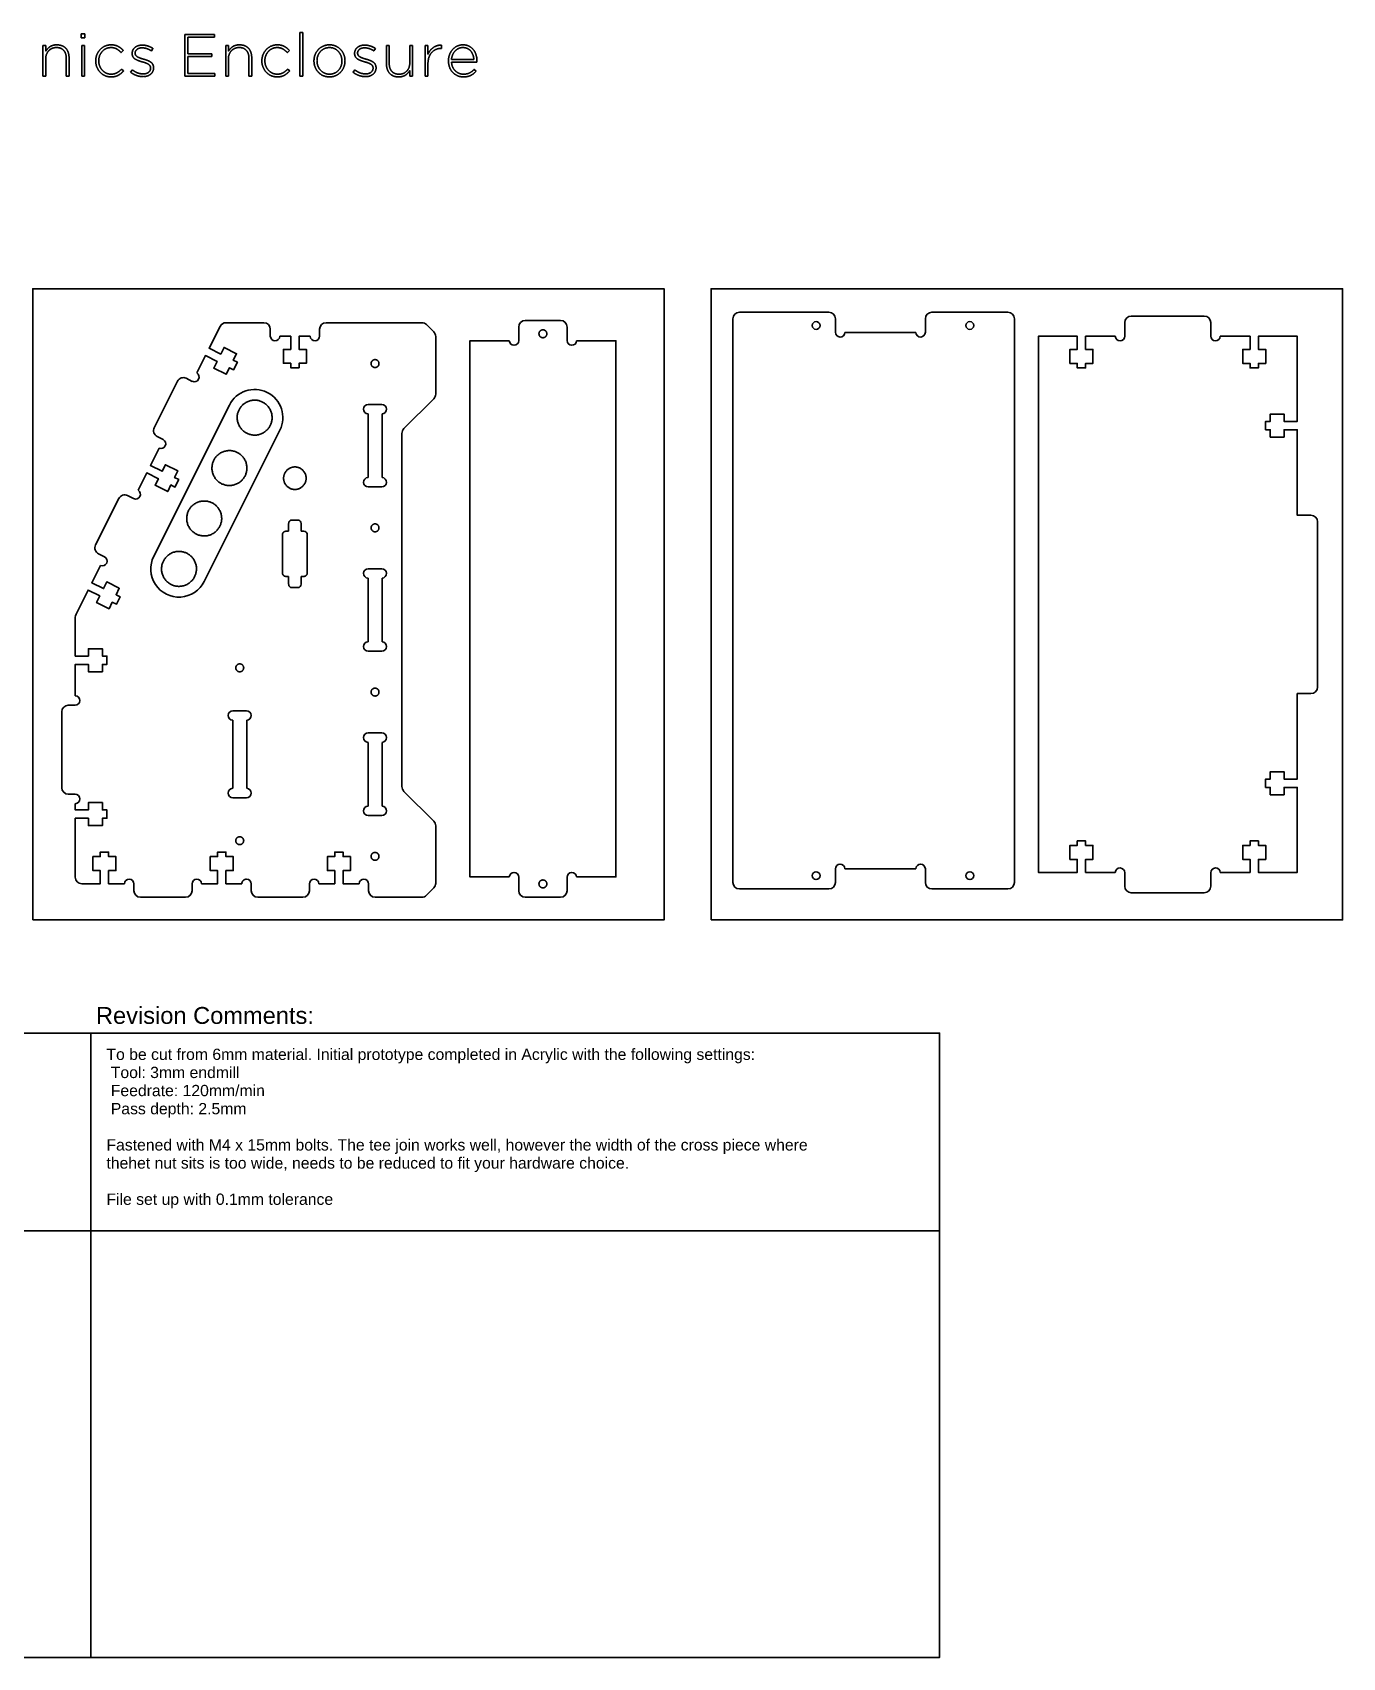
# Model space of a CAD drawing. Header units: millimetres. Extents: x -7 to 1784, y -327 to 394.
# Drawn here: x 301 to 882, y -327 to 394 of the extents above; entities that cross this region are included whole.
import ezdxf

# ---------------------------------------------------------------- set-up
doc = ezdxf.new("R2010")
doc.units = ezdxf.units.MM
doc.header["$MEASUREMENT"] = 0
for name, color, linetype, true_color in [('Attribution', 18, 'Continuous', 0x000000), ('Material', 18, 'Continuous', 0x000000), ('Pocket inside 3mm deep', 5, 'Continuous', 0x0000ff), ('Profile inside 6mm deep', 192, 'Continuous', 0x7d26cd), ('Profile outside 6mm deep', 12, 'Continuous', 0xc80000)]:
    doc.layers.add(name, color=color, linetype=linetype, true_color=true_color)

msp = doc.modelspace()

# ---------------------------------------------------------------- linework, layer by layer
at = {"layer": 'Attribution'}
for p, q in [((322.24, 393.03), (322.24, 391.3)), ((323.84, 393.03), (322.24, 393.03)), ((322.24, 391.3), (323.84, 391.3)), ((323.84, 391.3), (323.84, 393.03)), ((368.2, 392.78), (368.2, 374.28)), ((381.38, 392.78), (368.2, 392.78)), ((369.56, 391.55), (381.38, 391.55)), ((369.56, 384.21), (369.56, 391.55)), ((381.38, 391.55), (381.38, 392.78)), ((419.27, 393.63), (419.27, 374.28)), ((420.49, 393.63), (419.27, 393.63)), ((420.49, 374.28), (420.49, 393.63)), ((305.34, 387.81), (305.34, 374.28)), ((306.57, 387.81), (305.34, 387.81)), ((306.57, 385.32), (306.57, 387.81)), ((306.57, 374.28), (306.57, 382.13)), ((315.65, 382.34), (315.65, 374.28)), ((316.88, 374.28), (316.88, 382.58)), ((322.49, 387.81), (322.49, 374.28)), ((323.71, 387.81), (322.49, 387.81)), ((323.71, 374.28), (323.71, 387.81)), ((340.01, 384.71), (340.94, 385.67)), ((344.86, 384.32), (344.86, 384.27)), ((346.19, 384.43), (346.19, 384.48)), ((353.4, 385.49), (354.1, 386.57)), ((380.18, 384.21), (369.56, 384.21)), ((369.56, 382.98), (380.18, 382.98)), ((369.56, 375.51), (369.56, 382.98)), ((380.18, 382.98), (380.18, 384.21)), ((386.34, 387.81), (386.34, 374.28)), ((387.57, 387.81), (386.34, 387.81)), ((387.57, 385.32), (387.57, 387.81)), ((387.57, 374.28), (387.57, 382.13)), ((396.65, 382.34), (396.65, 374.28)), ((397.88, 374.28), (397.88, 382.58)), ((413.69, 384.71), (414.61, 385.67)), ((443.5, 384.32), (443.5, 384.27)), ((444.83, 384.43), (444.83, 384.48)), ((452.05, 385.49), (452.74, 386.57)), ((457.65, 387.81), (457.65, 379.51)), ((458.88, 387.81), (457.65, 387.81)), ((458.88, 379.75), (458.88, 387.81)), ((467.97, 387.81), (467.97, 379.98)), ((469.19, 387.81), (467.97, 387.81)), ((469.19, 374.28), (469.19, 387.81)), ((474.8, 387.81), (474.8, 374.28)), ((476.03, 387.81), (474.8, 387.81)), ((476.03, 383.97), (476.03, 387.81)), ((481.88, 386.59), (482.02, 386.59)), ((482.02, 386.59), (482.02, 388.04)), ((328.7, 381.04), (328.7, 380.99)), ((330.05, 381.04), (330.05, 381.1)), ((341.05, 376.6), (340.15, 377.41)), ((344.97, 377.03), (344.2, 376)), ((353.06, 377.87), (353.06, 377.82)), ((354.39, 377.98), (354.39, 378.03)), ((381.51, 375.51), (369.56, 375.51)), ((381.51, 374.28), (381.51, 375.51)), ((402.37, 381.04), (402.37, 380.99)), ((403.72, 381.04), (403.72, 381.1)), ((414.72, 376.6), (413.82, 377.41)), ((425.48, 381.04), (425.48, 380.99)), ((426.83, 381.04), (426.83, 381.1)), ((437.9, 381.04), (437.9, 380.99)), ((439.25, 381.04), (439.25, 381.1)), ((443.61, 377.03), (442.84, 376)), ((451.7, 377.87), (451.7, 377.82)), ((453.03, 377.98), (453.03, 378.03)), ((467.97, 376.77), (467.97, 374.28)), ((476.03, 374.28), (476.03, 379.83)), ((485.11, 381.02), (485.11, 380.97)), ((496.42, 381.6), (486.46, 381.6)), ((486.46, 380.49), (497.74, 380.49)), ((497.38, 376.47), (496.52, 377.27)), ((305.34, 374.28), (306.57, 374.28)), ((315.65, 374.28), (316.88, 374.28)), ((322.49, 374.28), (323.71, 374.28)), ((368.2, 374.28), (381.51, 374.28)), ((386.34, 374.28), (387.57, 374.28)), ((396.65, 374.28), (397.88, 374.28)), ((419.27, 374.28), (420.49, 374.28)), ((467.97, 374.28), (469.19, 374.28)), ((474.8, 374.28), (476.03, 374.28)), ((702.89, -137.86), (18.41, -137.86))]:
    msp.add_line(p, q, dxfattribs=at)
for points in [[(177.16, -327.11), (326.54, -327.11), (326.54, -50.15), (177.16, -50.15), (177.16, -327.11)], [(326.54, -327.11), (702.89, -327.11), (702.89, -50.15), (326.54, -50.15), (326.54, -327.11)]]:
    msp.add_lwpolyline(points, dxfattribs=at)
for points in [[(308.44, 387.34), (307.24, 386.54), (306.57, 385.32)], [(306.57, 382.13), (306.61, 384.28), (307.94, 385.6)], [(307.94, 385.6), (309.26, 386.93), (311.31, 386.97)], [(311.5, 388.17), (309.64, 388.14), (308.44, 387.34)], [(311.31, 386.97), (313.39, 386.94), (314.52, 385.7)], [(315.49, 386.59), (314.1, 388.12), (311.5, 388.17)], [(314.52, 385.7), (315.64, 384.46), (315.65, 382.34)], [(316.88, 382.58), (316.87, 385.06), (315.49, 386.59)], [(330.67, 386.05), (328.76, 384), (328.7, 381.04)], [(330.05, 381.1), (330.1, 383.61), (331.63, 385.25)], [(335.54, 388.18), (332.57, 388.09), (330.67, 386.05)], [(331.63, 385.25), (333.15, 386.9), (335.51, 386.96)], [(335.51, 386.96), (337, 386.93), (338.08, 386.29)], [(338.72, 387.43), (337.42, 388.15), (335.54, 388.18)], [(338.08, 386.29), (339.16, 385.64), (340.01, 384.71)], [(340.94, 385.67), (340.01, 386.71), (338.72, 387.43)], [(346.1, 387), (344.89, 385.98), (344.86, 384.32)], [(344.86, 384.27), (344.94, 382.52), (346.35, 381.76)], [(349.31, 388.05), (347.31, 388.02), (346.1, 387)], [(346.19, 384.48), (346.21, 385.51), (347.03, 386.16)], [(347.34, 382.76), (346.24, 383.33), (346.19, 384.43)], [(347.03, 386.16), (347.85, 386.81), (349.25, 386.83)], [(349.94, 381.81), (348.44, 382.2), (347.34, 382.76)], [(349.25, 386.83), (350.33, 386.83), (351.4, 386.47)], [(351.8, 387.65), (350.54, 388.04), (349.31, 388.05)], [(351.4, 386.47), (352.46, 386.11), (353.4, 385.49)], [(354.1, 386.57), (353.06, 387.25), (351.8, 387.65)], [(389.44, 387.34), (388.24, 386.54), (387.57, 385.32)], [(387.57, 382.13), (387.62, 384.28), (388.94, 385.6)], [(388.94, 385.6), (390.26, 386.93), (392.31, 386.97)], [(392.5, 388.17), (390.64, 388.14), (389.44, 387.34)], [(392.31, 386.97), (394.4, 386.94), (395.52, 385.7)], [(396.49, 386.59), (395.11, 388.12), (392.5, 388.17)], [(395.52, 385.7), (396.64, 384.46), (396.65, 382.34)], [(397.88, 382.58), (397.87, 385.06), (396.49, 386.59)], [(404.34, 386.05), (402.43, 384), (402.37, 381.04)], [(403.72, 381.1), (403.77, 383.61), (405.3, 385.25)], [(409.21, 388.18), (406.24, 388.09), (404.34, 386.05)], [(405.3, 385.25), (406.82, 386.9), (409.18, 386.96)], [(409.18, 386.96), (410.67, 386.93), (411.75, 386.29)], [(412.39, 387.43), (411.1, 388.15), (409.21, 388.18)], [(411.75, 386.29), (412.83, 385.64), (413.69, 384.71)], [(414.61, 385.67), (413.68, 386.71), (412.39, 387.43)], [(427.42, 386.05), (425.53, 384), (425.48, 381.04)], [(426.83, 381.1), (426.87, 383.57), (428.38, 385.23)], [(432.39, 388.18), (429.32, 388.09), (427.42, 386.05)], [(428.38, 385.23), (429.89, 386.89), (432.34, 386.96)], [(432.34, 386.96), (434.74, 386.9), (436.29, 385.24)], [(437.32, 386.07), (435.44, 388.09), (432.39, 388.18)], [(436.29, 385.24), (437.85, 383.57), (437.9, 381.04)], [(439.25, 381.1), (439.2, 384.05), (437.32, 386.07)], [(444.75, 387), (443.54, 385.98), (443.5, 384.32)], [(443.5, 384.27), (443.59, 382.52), (445, 381.76)], [(447.95, 388.05), (445.95, 388.02), (444.75, 387)], [(444.83, 384.48), (444.85, 385.51), (445.67, 386.16)], [(445.98, 382.76), (444.88, 383.33), (444.83, 384.43)], [(445.67, 386.16), (446.49, 386.81), (447.9, 386.83)], [(448.58, 381.81), (447.08, 382.2), (445.98, 382.76)], [(447.9, 386.83), (448.98, 386.83), (450.04, 386.47)], [(450.44, 387.65), (449.18, 388.04), (447.95, 388.05)], [(450.04, 386.47), (451.11, 386.11), (452.05, 385.49)], [(452.74, 386.57), (451.7, 387.25), (450.44, 387.65)], [(478.41, 386.95), (476.84, 385.82), (476.03, 383.97)], [(476.03, 379.83), (476.1, 383.14), (477.78, 384.86)], [(477.78, 384.86), (479.46, 386.58), (481.88, 386.59)], [(482.02, 388.04), (479.98, 388.09), (478.41, 386.95)], [(486.95, 386.08), (485.17, 384.07), (485.11, 381.02)], [(486.46, 381.6), (486.68, 383.94), (488.06, 385.43)], [(491.56, 388.17), (488.73, 388.09), (486.95, 386.08)], [(488.06, 385.43), (489.43, 386.92), (491.51, 386.97)], [(491.51, 386.97), (493.86, 386.89), (495.07, 385.33)], [(496.1, 386.1), (494.47, 388.1), (491.56, 388.17)], [(495.07, 385.33), (496.28, 383.76), (496.42, 381.6)], [(497.77, 380.99), (497.74, 384.1), (496.1, 386.1)], [(328.7, 380.99), (328.76, 378.04), (330.66, 376.02)], [(331.67, 376.85), (330.11, 378.52), (330.05, 381.04)], [(330.66, 376.02), (332.55, 374), (335.54, 373.91)], [(335.61, 375.13), (333.23, 375.19), (331.67, 376.85)], [(338.17, 375.79), (337.04, 375.15), (335.61, 375.13)], [(340.15, 377.41), (339.29, 376.42), (338.17, 375.79)], [(338.71, 374.67), (340.03, 375.4), (341.05, 376.6)], [(344.2, 376), (345.3, 375.11), (346.77, 374.58)], [(347.3, 375.72), (346.08, 376.17), (344.97, 377.03)], [(346.35, 381.76), (347.76, 380.99), (349.49, 380.57)], [(349.81, 375.26), (348.52, 375.26), (347.3, 375.72)], [(349.49, 380.57), (350.95, 380.2), (351.98, 379.62)], [(349.73, 374.04), (351.72, 374.06), (353.03, 375.11)], [(352.12, 375.95), (351.21, 375.27), (349.81, 375.26)], [(352.98, 380.59), (351.64, 381.4), (349.94, 381.81)], [(351.98, 379.62), (353.01, 379.03), (353.06, 377.87)], [(353.06, 377.82), (353.03, 376.64), (352.12, 375.95)], [(354.39, 378.03), (354.31, 379.77), (352.98, 380.59)], [(353.03, 375.11), (354.34, 376.15), (354.39, 377.98)], [(402.37, 380.99), (402.43, 378.04), (404.33, 376.02)], [(405.34, 376.85), (403.78, 378.52), (403.72, 381.04)], [(404.33, 376.02), (406.22, 374), (409.21, 373.91)], [(409.29, 375.13), (406.9, 375.19), (405.34, 376.85)], [(411.84, 375.79), (410.71, 375.15), (409.29, 375.13)], [(413.82, 377.41), (412.97, 376.42), (411.84, 375.79)], [(412.38, 374.67), (413.7, 375.4), (414.72, 376.6)], [(425.48, 380.99), (425.53, 378.04), (427.41, 376.02)], [(428.44, 376.85), (426.88, 378.52), (426.83, 381.04)], [(427.41, 376.02), (429.28, 374), (432.34, 373.91)], [(432.39, 375.13), (429.99, 375.19), (428.44, 376.85)], [(432.34, 373.91), (435.41, 374), (437.3, 376.04)], [(436.35, 376.86), (434.84, 375.2), (432.39, 375.13)], [(437.9, 380.99), (437.86, 378.52), (436.35, 376.86)], [(437.3, 376.04), (439.2, 378.09), (439.25, 381.04)], [(442.84, 376), (443.94, 375.11), (445.41, 374.58)], [(445.94, 375.72), (444.73, 376.17), (443.61, 377.03)], [(445, 381.76), (446.41, 380.99), (448.13, 380.57)], [(448.45, 375.26), (447.16, 375.26), (445.94, 375.72)], [(448.13, 380.57), (449.59, 380.2), (450.62, 379.62)], [(448.37, 374.04), (450.36, 374.06), (451.67, 375.11)], [(450.76, 375.95), (449.85, 375.27), (448.45, 375.26)], [(451.62, 380.59), (450.28, 381.4), (448.58, 381.81)], [(450.62, 379.62), (451.66, 379.03), (451.7, 377.87)], [(451.7, 377.82), (451.67, 376.64), (450.76, 375.95)], [(453.03, 378.03), (452.96, 379.77), (451.62, 380.59)], [(451.67, 375.11), (452.98, 376.15), (453.03, 377.98)], [(457.65, 379.51), (457.67, 377.03), (459.05, 375.5)], [(460.02, 376.39), (458.89, 377.63), (458.88, 379.75)], [(459.05, 375.5), (460.43, 373.97), (463.03, 373.92)], [(463.22, 375.12), (461.14, 375.15), (460.02, 376.39)], [(466.6, 376.49), (465.28, 375.16), (463.22, 375.12)], [(466.09, 374.75), (467.29, 375.55), (467.97, 376.77)], [(467.97, 379.98), (467.92, 377.82), (466.6, 376.49)], [(485.11, 380.97), (485.19, 377.77), (487.09, 375.86)], [(488.23, 376.54), (486.7, 377.94), (486.46, 380.49)], [(487.09, 375.86), (489, 373.96), (491.77, 373.91)], [(491.83, 375.13), (489.75, 375.15), (488.23, 376.54)], [(494.55, 375.75), (493.41, 375.15), (491.83, 375.13)], [(496.52, 377.27), (495.69, 376.35), (494.55, 375.75)], [(495.06, 374.63), (496.4, 375.33), (497.38, 376.47)], [(497.74, 380.49), (497.76, 380.64), (497.76, 380.73)], [(497.76, 380.73), (497.77, 380.83), (497.77, 380.99)], [(335.54, 373.91), (337.39, 373.93), (338.71, 374.67)], [(346.77, 374.58), (348.23, 374.05), (349.73, 374.04)], [(409.21, 373.91), (411.06, 373.93), (412.38, 374.67)], [(445.41, 374.58), (446.88, 374.05), (448.37, 374.04)], [(463.03, 373.92), (464.89, 373.95), (466.09, 374.75)], [(491.77, 373.91), (493.72, 373.93), (495.06, 374.63)]]:
    msp.add_open_spline(points, degree=2, dxfattribs=at)
at = {"layer": 'Material'}
for points in [[(300.77, 0), (580.77, 0), (580.77, 280), (300.77, 280), (300.77, 0)], [(601.55, 0), (881.55, 0), (881.55, 280), (601.55, 280), (601.55, 0)]]:
    msp.add_lwpolyline(points, dxfattribs=at)
at = {"layer": 'Pocket inside 3mm deep'}
for p, q in [((388, 228.39), (354.46, 161.31)), ((376.82, 150.13), (410.36, 217.21))]:
    msp.add_line(p, q, dxfattribs=at)
for centre, start, end in [((399.18, 222.8), 333.43495, 153.43495), ((365.64, 155.72), 153.43495, 333.43495)]:
    msp.add_arc(centre, 12.5, start, end, dxfattribs=at)
at = {"layer": 'Profile inside 6mm deep'}
for p, q in [((449.47, 196.24), (449.47, 224.48)), ((449.57, 228.68), (455.57, 228.68)), ((455.67, 224.48), (455.67, 196.24)), ((455.57, 192.05), (449.57, 192.05)), ((414.27, 172.4), (414.27, 175.9)), ((415.77, 177.4), (418.27, 177.4)), ((419.77, 175.9), (419.77, 172.4)), ((411.52, 153.9), (411.52, 170.9)), ((413.02, 172.4), (414.27, 172.4)), ((419.77, 172.4), (421.02, 172.4)), ((422.52, 170.9), (422.52, 153.9)), ((414.27, 152.4), (413.02, 152.4)), ((414.27, 148.9), (414.27, 152.4)), ((419.77, 152.4), (419.77, 148.9)), ((421.02, 152.4), (419.77, 152.4)), ((449.47, 123.39), (449.47, 151.62)), ((449.57, 155.82), (455.57, 155.82)), ((455.67, 151.62), (455.67, 123.39)), ((418.27, 147.4), (415.77, 147.4)), ((455.57, 119.19), (449.57, 119.19)), ((389.47, 58.43), (389.47, 88.57)), ((389.57, 92.77), (395.57, 92.77)), ((395.67, 88.57), (395.67, 58.43)), ((449.57, 82.96), (455.57, 82.96)), ((449.47, 50.53), (449.47, 78.76)), ((455.67, 78.76), (455.67, 50.53)), ((395.57, 54.24), (389.57, 54.24)), ((455.57, 46.33), (449.57, 46.33))]:
    msp.add_line(p, q, dxfattribs=at)
for centre in [(648.15, 263.66), (716.32, 263.66), (648.15, 19.66), (716.32, 19.66)]:
    msp.add_circle(centre, 1.75, dxfattribs=at)
for centre, radius, start, end in [((449.57, 226.58), 2.1, 90, 267.2706), ((455.57, 226.58), 2.1, 272.7294, 90), ((449.57, 194.15), 2.1, 92.7294, 270), ((455.57, 194.15), 2.1, 270, 87.2706), ((418.27, 175.9), 1.5, 360, 90), ((421.02, 170.9), 1.5, 0, 90), ((449.57, 153.72), 2.1, 90, 267.2706), ((455.57, 153.72), 2.1, 272.7294, 90), ((418.27, 148.9), 1.5, 270, 0), ((449.57, 121.29), 2.1, 92.7294, 270), ((455.57, 121.29), 2.1, 270, 87.2706), ((389.57, 90.67), 2.1, 90, 267.2706), ((395.57, 90.67), 2.1, 272.7294, 90), ((449.57, 80.86), 2.1, 90, 267.2706), ((455.57, 80.86), 2.1, 272.7294, 90), ((389.57, 56.34), 2.1, 92.7294, 270), ((395.57, 56.34), 2.1, 270, 87.2706), ((449.57, 48.43), 2.1, 92.7294, 270), ((455.57, 48.43), 2.1, 270, 87.2706)]:
    msp.add_arc(centre, radius, start, end, dxfattribs=at)
for points, weights, knots in [([(527.01, 258.25), (528.76, 258.25), (528.76, 260), (528.76, 261.75), (527.01, 261.75), (525.26, 261.75), (525.26, 260), (525.26, 258.25), (527.01, 258.25)], [0.999999860338, 0.707106851018, 1, 0.707106781187, 1, 0.707106781187, 1, 0.707106851018, 0.999999860338], [-10.995574, -10.995574, -10.995574, -8.246681, -8.246681, -5.497787, -5.497787, -2.748893, -2.748893, 0, 0, 0]), ([(452.57, 248.54), (454.32, 248.54), (454.32, 246.79), (454.32, 245.04), (452.57, 245.04), (450.82, 245.04), (450.82, 246.79), (450.82, 248.54), (452.57, 248.54)], [1, 0.707106781187, 1, 0.707106781187, 1, 0.707106781187, 1, 0.707106851018, 0.999999860338], [-10.995574, -10.995574, -10.995574, -8.246681, -8.246681, -5.497787, -5.497787, -2.748893, -2.748893, 0, 0, 0]), ([(402.65, 229.74), (409.58, 226.27), (406.11, 219.34), (402.65, 212.41), (395.72, 215.87), (388.79, 219.34), (392.25, 226.27), (395.72, 233.2), (402.65, 229.74)], [0.999999860338, 0.707106851018, 1, 0.707106781187, 1, 0.707106781187, 1, 0.707106781187, 1], [-48.694686, -48.694686, -48.694686, -36.521017, -36.521017, -24.347345, -24.347345, -12.173672, -12.173672, 0, 0, 0]), ([(391.47, 207.38), (398.4, 203.91), (394.93, 196.98), (391.47, 190.05), (384.54, 193.51), (377.61, 196.98), (381.07, 203.91), (384.54, 210.84), (391.47, 207.38)], [0.999999860338, 0.707106851018, 1, 0.707106781187, 1, 0.707106781187, 1, 0.707106781187, 1], [-48.694686, -48.694686, -48.694686, -36.521017, -36.521017, -24.347345, -24.347345, -12.173672, -12.173672, 0, 0, 0]), ([(417.02, 200.94), (422.02, 200.94), (422.02, 195.94), (422.02, 190.94), (417.02, 190.94), (412.02, 190.94), (412.02, 195.94), (412.02, 200.94), (417.02, 200.94)], [1, 0.707106781187, 1, 0.707106781187, 1, 0.707106781187, 1, 0.707106851018, 0.999999860338], [-31.415927, -31.415927, -31.415927, -23.561944, -23.561944, -15.707962, -15.707962, -7.85398, -7.85398, 0, 0, 0]), ([(380.29, 185.01), (387.22, 181.55), (383.75, 174.62), (380.29, 167.69), (373.36, 171.15), (366.42, 174.62), (369.89, 181.55), (373.36, 188.48), (380.29, 185.01)], [0.999999860338, 0.707106851018, 1, 0.707106781187, 1, 0.707106781187, 1, 0.707106781187, 1], [-48.694686, -48.694686, -48.694686, -36.521017, -36.521017, -24.347345, -24.347345, -12.173672, -12.173672, 0, 0, 0]), ([(452.57, 175.68), (454.32, 175.68), (454.32, 173.93), (454.32, 172.18), (452.57, 172.18), (450.82, 172.18), (450.82, 173.93), (450.82, 175.68), (452.57, 175.68)], [1, 0.707106781187, 1, 0.707106781187, 1, 0.707106781187, 1, 0.707106851018, 0.999999860338], [-10.995574, -10.995574, -10.995574, -8.246681, -8.246681, -5.497787, -5.497787, -2.748893, -2.748893, 0, 0, 0]), ([(369.11, 162.65), (376.04, 159.19), (372.57, 152.26), (369.11, 145.32), (362.18, 148.79), (355.24, 152.26), (358.71, 159.19), (362.18, 166.12), (369.11, 162.65)], [0.999999860338, 0.707106851018, 1, 0.707106781187, 1, 0.707106781187, 1, 0.707106781187, 1], [-48.694686, -48.694686, -48.694686, -36.521017, -36.521017, -24.347345, -24.347345, -12.173672, -12.173672, 0, 0, 0]), ([(392.57, 110.09), (390.82, 110.09), (390.82, 111.84), (390.82, 113.59), (392.57, 113.59), (394.32, 113.59), (394.32, 111.84), (394.32, 110.09), (392.57, 110.09)], [0.999999860338, 0.707106851018, 1, 0.707106781187, 1, 0.707106781187, 1, 0.707106781187, 1], [-10.995574, -10.995574, -10.995574, -8.246681, -8.246681, -5.497787, -5.497787, -2.748894, -2.748894, 0, 0, 0]), ([(452.57, 102.83), (454.32, 102.83), (454.32, 101.08), (454.32, 99.33), (452.57, 99.33), (450.82, 99.33), (450.82, 101.08), (450.82, 102.83), (452.57, 102.83)], [1, 0.707106781187, 1, 0.707106781187, 1, 0.707106781187, 1, 0.707106851018, 0.999999860338], [-10.995574, -10.995574, -10.995574, -8.246681, -8.246681, -5.497787, -5.497787, -2.748893, -2.748893, 0, 0, 0]), ([(392.57, 36.92), (394.32, 36.92), (394.32, 35.17), (394.32, 33.42), (392.57, 33.42), (390.82, 33.42), (390.82, 35.17), (390.82, 36.92), (392.57, 36.92)], [1, 0.707106781187, 1, 0.707106781187, 1, 0.707106781187, 1, 0.707106851018, 0.999999860338], [-10.995574, -10.995574, -10.995574, -8.246681, -8.246681, -5.497787, -5.497787, -2.748893, -2.748893, 0, 0, 0]), ([(452.57, 29.97), (454.32, 29.97), (454.32, 28.22), (454.32, 26.47), (452.57, 26.47), (450.82, 26.47), (450.82, 28.22), (450.82, 29.97), (452.57, 29.97)], [1, 0.707106781187, 1, 0.707106781187, 1, 0.707106781187, 1, 0.707106851018, 0.999999860338], [-10.995574, -10.995574, -10.995574, -8.246681, -8.246681, -5.497787, -5.497787, -2.748893, -2.748893, 0, 0, 0]), ([(527.01, 17.75), (528.76, 17.75), (528.76, 16), (528.76, 14.25), (527.01, 14.25), (525.26, 14.25), (525.26, 16), (525.26, 17.75), (527.01, 17.75)], [0.999999860338, 0.707106851018, 1, 0.707106781187, 1, 0.707106781187, 1, 0.707106851018, 0.999999860338], [-10.995574, -10.995574, -10.995574, -8.246681, -8.246681, -5.497787, -5.497787, -2.748893, -2.748893, 0, 0, 0])]:
    msp.add_rational_spline(points, weights, degree=2, knots=knots, dxfattribs=at)
for points, weights in [([(414.27, 175.9), (414.27, 177.4), (415.77, 177.4)], [1, 0.707106851018, 0.999999860338]), ([(411.52, 170.9), (411.52, 172.4), (413.02, 172.4)], [1, 0.707106851018, 0.999999860338]), ([(413.02, 152.4), (411.52, 152.4), (411.52, 153.9)], [1, 0.707106851018, 0.999999860338]), ([(422.52, 153.9), (422.52, 152.4), (421.02, 152.4)], [1, 0.707106920849, 0.999999720675]), ([(415.77, 147.4), (414.27, 147.4), (414.27, 148.9)], [0.999999720675, 0.707106920849, 1])]:
    msp.add_rational_spline(points, weights, degree=2, dxfattribs=at)
at = {"layer": 'Profile outside 6mm deep'}
for p, q in [((614.15, 269.56), (653.82, 269.56)), ((699.48, 269.56), (733.15, 269.56)), ((820.25, 267.88), (787.91, 267.88)), ((403.24, 264.9), (386.43, 264.9)), ((406.14, 259), (406.14, 262)), ((428.01, 262), (428.01, 259)), ((473.33, 264.9), (430.91, 264.9)), ((478.63, 260.81), (475.38, 264.05)), ((516.28, 263), (516.28, 257)), ((534.84, 265.9), (519.18, 265.9)), ((537.74, 257), (537.74, 263)), ((611.25, 16.66), (611.25, 266.66)), ((656.72, 266.66), (656.72, 260.66)), ((660.91, 260.56), (692.39, 260.56)), ((696.58, 260.66), (696.58, 266.66)), ((736.05, 266.66), (736.05, 16.66)), ((785.01, 264.98), (785.01, 258.98)), ((823.15, 258.98), (823.15, 264.98)), ((479.47, 233.25), (479.47, 258.76)), ((780.82, 258.88), (767.6, 258.88)), ((364.96, 238.96), (354.64, 218.33)), ((371.53, 238.91), (368.85, 240.26)), ((465.38, 217.95), (478.63, 231.2)), ((355.94, 214.43), (358.62, 213.09)), ((464.47, 59.25), (464.47, 215.76)), ((345.53, 186.91), (342.85, 188.26)), ((338.96, 186.96), (328.64, 166.33)), ((870.48, 103.31), (870.48, 176.64)), ((329.94, 162.43), (332.62, 161.09)), ((319.57, 95.24), (316.57, 95.24)), ((313.67, 92.34), (313.67, 58.67)), ((316.57, 55.77), (319.57, 55.77)), ((478.63, 43.81), (465.38, 57.05)), ((479.47, 16.25), (479.47, 41.76)), ((656.72, 22.66), (656.72, 16.66)), ((692.39, 22.76), (660.91, 22.76)), ((696.58, 16.66), (696.58, 22.66)), ((345.67, 16), (345.67, 13)), ((371.47, 13), (371.47, 16)), ((397.67, 16), (397.67, 13)), ((423.47, 13), (423.47, 16)), ((449.67, 16), (449.67, 13)), ((516.28, 19), (516.28, 13)), ((537.74, 13), (537.74, 19)), ((785.01, 20.98), (785.01, 14.98)), ((823.15, 14.98), (823.15, 20.98)), ((348.57, 10.1), (368.57, 10.1)), ((400.57, 10.1), (420.57, 10.1)), ((452.57, 10.1), (473.33, 10.1)), ((475.38, 10.95), (478.63, 14.2)), ((519.18, 10.1), (534.84, 10.1)), ((653.82, 13.76), (614.15, 13.76)), ((733.15, 13.76), (699.48, 13.76)), ((787.91, 12.08), (820.25, 12.08))]:
    msp.add_line(p, q, dxfattribs=at)
for points in [[(383.83, 263.3), (378.99, 253.61), (384.18, 251.02), (385.63, 253.93), (391.18, 251.15), (389.72, 248.25), (391.51, 247.35), (389.86, 244.04), (388.07, 244.94), (386.62, 242.03), (381.07, 244.8), (382.52, 247.71), (377.34, 250.3), (373.5, 242.62)], [(423.81, 258.9), (418.92, 258.9), (418.92, 253.1), (422.17, 253.1), (422.17, 246.9), (418.92, 246.9), (418.92, 244.9), (415.22, 244.9), (415.22, 246.9), (411.97, 246.9), (411.97, 253.1), (415.22, 253.1), (415.22, 258.9), (410.34, 258.9)], [(512.08, 256.9), (494.61, 256.9), (494.61, 19.1), (512.08, 19.1)], [(541.94, 19.1), (559.41, 19.1), (559.41, 256.9), (541.94, 256.9)], [(767.6, 258.88), (767.6, 253.08), (770.85, 253.08), (770.85, 246.88), (767.6, 246.88), (767.6, 244.88), (763.9, 244.88), (763.9, 246.88), (760.65, 246.88), (760.65, 253.08), (763.9, 253.08), (763.9, 258.88), (746.68, 258.88), (746.68, 21.08), (763.9, 21.08), (763.9, 26.88), (760.65, 26.88), (760.65, 33.08), (763.9, 33.08), (763.9, 35.08), (767.6, 35.08), (767.6, 33.08), (770.85, 33.08), (770.85, 26.88), (767.6, 26.88), (767.6, 21.08), (780.82, 21.08)], [(867.58, 179.54), (861.48, 179.54), (861.48, 217.46), (855.68, 217.46), (855.68, 214.21), (849.48, 214.21), (849.48, 217.46), (847.48, 217.46), (847.48, 221.16), (849.48, 221.16), (849.48, 224.41), (855.68, 224.41), (855.68, 221.16), (861.48, 221.16), (861.48, 258.88), (844.26, 258.88), (844.26, 253.08), (847.51, 253.08), (847.51, 246.88), (844.26, 246.88), (844.26, 244.88), (840.56, 244.88), (840.56, 246.88), (837.31, 246.88), (837.31, 253.08), (840.56, 253.08), (840.56, 258.88), (827.34, 258.88)], [(356.83, 209.29), (352.99, 201.61), (358.18, 199.02), (359.63, 201.93), (365.18, 199.15), (363.72, 196.25), (365.51, 195.35), (363.86, 192.04), (362.07, 192.94), (360.62, 190.03), (355.07, 192.8), (356.52, 195.71), (351.34, 198.3), (347.5, 190.62)], [(330.83, 157.29), (326.99, 149.61), (332.18, 147.02), (333.63, 149.93), (339.18, 147.15), (337.72, 144.25), (339.51, 143.35), (337.86, 140.04), (336.07, 140.94), (334.62, 138.03), (329.07, 140.8), (330.52, 143.71), (325.34, 146.3), (319.98, 135.59)], [(319.67, 134.3), (319.67, 117.02), (325.47, 117.02), (325.47, 120.27), (331.67, 120.27), (331.67, 117.02), (333.67, 117.02), (333.67, 113.32), (331.67, 113.32), (331.67, 110.07), (325.47, 110.07), (325.47, 113.32), (319.67, 113.32), (319.67, 99.43)], [(827.34, 21.08), (840.56, 21.08), (840.56, 26.88), (837.31, 26.88), (837.31, 33.08), (840.56, 33.08), (840.56, 35.08), (844.26, 35.08), (844.26, 33.08), (847.51, 33.08), (847.51, 26.88), (844.26, 26.88), (844.26, 21.08), (861.48, 21.08), (861.48, 58.79), (855.68, 58.79), (855.68, 55.54), (849.48, 55.54), (849.48, 58.79), (847.48, 58.79), (847.48, 62.49), (849.48, 62.49), (849.48, 65.74), (855.68, 65.74), (855.68, 62.49), (861.48, 62.49), (861.48, 100.41), (867.58, 100.41)], [(319.67, 51.57), (319.67, 48.85), (325.47, 48.85), (325.47, 52.1), (331.67, 52.1), (331.67, 48.85), (333.67, 48.85), (333.67, 45.15), (331.67, 45.15), (331.67, 41.9), (325.47, 41.9), (325.47, 45.15), (319.67, 45.15), (319.67, 19)], [(322.57, 16.1), (330.72, 16.1), (330.72, 21.9), (327.47, 21.9), (327.47, 28.1), (330.72, 28.1), (330.72, 30.1), (334.42, 30.1), (334.42, 28.1), (337.67, 28.1), (337.67, 21.9), (334.42, 21.9), (334.42, 16.1), (341.48, 16.1)], [(375.67, 16.1), (382.72, 16.1), (382.72, 21.9), (379.47, 21.9), (379.47, 28.1), (382.72, 28.1), (382.72, 30.1), (386.42, 30.1), (386.42, 28.1), (389.67, 28.1), (389.67, 21.9), (386.42, 21.9), (386.42, 16.1), (393.48, 16.1)], [(427.67, 16.1), (434.72, 16.1), (434.72, 21.9), (431.47, 21.9), (431.47, 28.1), (434.72, 28.1), (434.72, 30.1), (438.42, 30.1), (438.42, 28.1), (441.67, 28.1), (441.67, 21.9), (438.42, 21.9), (438.42, 16.1), (445.48, 16.1)]]:
    msp.add_lwpolyline(points, dxfattribs=at)
for centre, radius, start, end in [((614.15, 266.66), 2.9, 90, 180), ((653.82, 266.66), 2.9, 0, 90), ((699.48, 266.66), 2.9, 90, 180), ((733.15, 266.66), 2.9, 0, 90), ((787.91, 264.98), 2.9, 90, 180), ((820.25, 264.98), 2.9, 0, 90), ((386.43, 262), 2.9, 90, 153.43495), ((403.24, 262), 2.9, 360, 90), ((430.91, 262), 2.9, 90, 180), ((473.33, 262), 2.9, 45, 90), ((476.57, 258.76), 2.9, 0, 45), ((519.18, 263), 2.9, 90, 180), ((534.84, 263), 2.9, 360, 90), ((658.82, 260.66), 2.1, 180, 357.2706), ((694.48, 260.66), 2.1, 182.7294, 360), ((408.24, 259), 2.1, 180, 357.2706), ((425.91, 259), 2.1, 182.7294, 360), ((514.18, 257), 2.1, 182.7294, 0), ((539.84, 257), 2.1, 180, 357.2706), ((782.91, 258.98), 2.1, 182.7294, 0), ((825.25, 258.98), 2.1, 180, 357.2706), ((367.55, 237.66), 2.9, 63.43495, 153.43495), ((372.47, 240.79), 2.1, 243.43495, 60.70555), ((476.57, 233.25), 2.9, 315, 0), ((357.23, 217.03), 2.9, 153.43495, 243.43495), ((467.57, 215.76), 3.1, 135, 180), ((357.68, 211.21), 2.1, 246.16435, 63.43495), ((341.55, 185.66), 2.9, 63.43495, 153.43495), ((346.47, 188.79), 2.1, 243.43495, 60.70555), ((867.58, 176.64), 2.9, 0, 90), ((331.23, 165.03), 2.9, 153.43495, 243.43495), ((331.68, 159.21), 2.1, 246.16435, 63.43495), ((322.57, 134.3), 2.9, 153.43495, 180), ((867.58, 103.31), 2.9, 270, 0), ((316.57, 92.34), 2.9, 90, 180), ((319.57, 97.34), 2.1, 270, 87.2706), ((316.57, 58.67), 2.9, 180, 270), ((467.57, 59.25), 3.1, 180, 225), ((319.57, 53.67), 2.1, 272.7294, 90), ((476.57, 41.76), 2.9, 0, 45), ((658.82, 22.66), 2.1, 2.7294, 180), ((694.48, 22.66), 2.1, 0, 177.2706), ((782.91, 20.98), 2.1, 0, 177.2706), ((825.25, 20.98), 2.1, 2.7294, 180), ((322.57, 19), 2.9, 180, 270), ((343.57, 16), 2.1, 90.00002, 177.27058), ((343.57, 16), 2.1, 0.00001, 89.99999), ((373.57, 16), 2.1, 2.7294, 180), ((395.57, 16), 2.1, 360, 90), ((425.57, 16), 2.1, 2.72941, 179.99999), ((447.57, 16), 2.1, 0.00001, 177.27059), ((476.57, 16.25), 2.9, 315, 0), ((514.18, 19), 2.1, 0, 177.2706), ((539.84, 19), 2.1, 2.7294, 180), ((614.15, 16.66), 2.9, 180, 270), ((653.82, 16.66), 2.9, 270, 0), ((699.48, 16.66), 2.9, 180, 270), ((733.15, 16.66), 2.9, 270, 0), ((787.91, 14.98), 2.9, 180, 270), ((820.25, 14.98), 2.9, 270, 360), ((348.57, 13), 2.9, 180, 270), ((368.57, 13), 2.9, 270, 360), ((400.57, 13), 2.9, 180, 270), ((420.57, 13), 2.9, 270, 0), ((452.57, 13), 2.9, 180, 270), ((473.33, 13), 2.9, 270, 315), ((519.18, 13), 2.9, 180, 270), ((534.84, 13), 2.9, 270, 0)]:
    msp.add_arc(centre, radius, start, end, dxfattribs=at)
msp.add_rational_spline([(393.48, 16.1), (393.57, 18.1), (395.57, 18.1)], [1, 0.723747086629, 1], degree=2, dxfattribs=at)

# ---------------------------------------------------------------- texts
at = {"layer": 'Attribution', "attachment_point": 7, "line_spacing_factor": 0.963855}
for s, insert, char_height, width in [('\\fArial;Revision Comments:', (328.82, -46.19), 7.5, 101.6114), ('\\fArial;To be cut from 6mm material. Initial prototype completed in Acrylic with the following settings:\\P Tool: 3mm endmill\\P Feedrate: 120mm/min\\P Pass depth: 2.5mm\\P\\PFastened with M4 x 15mm bolts. The tee join works well, however the width of the cross piece where\\Pthehet nut sits is too wide, needs to be reduced to fit your hardware choice.\\P\\PFile set up with 0.1mm tolerance', (333.46, -127.85), 5, 313.253)]:
    msp.add_mtext(s, dxfattribs=dict(at, insert=insert, char_height=char_height, width=width))

doc.saveas('drawing.dxf')
